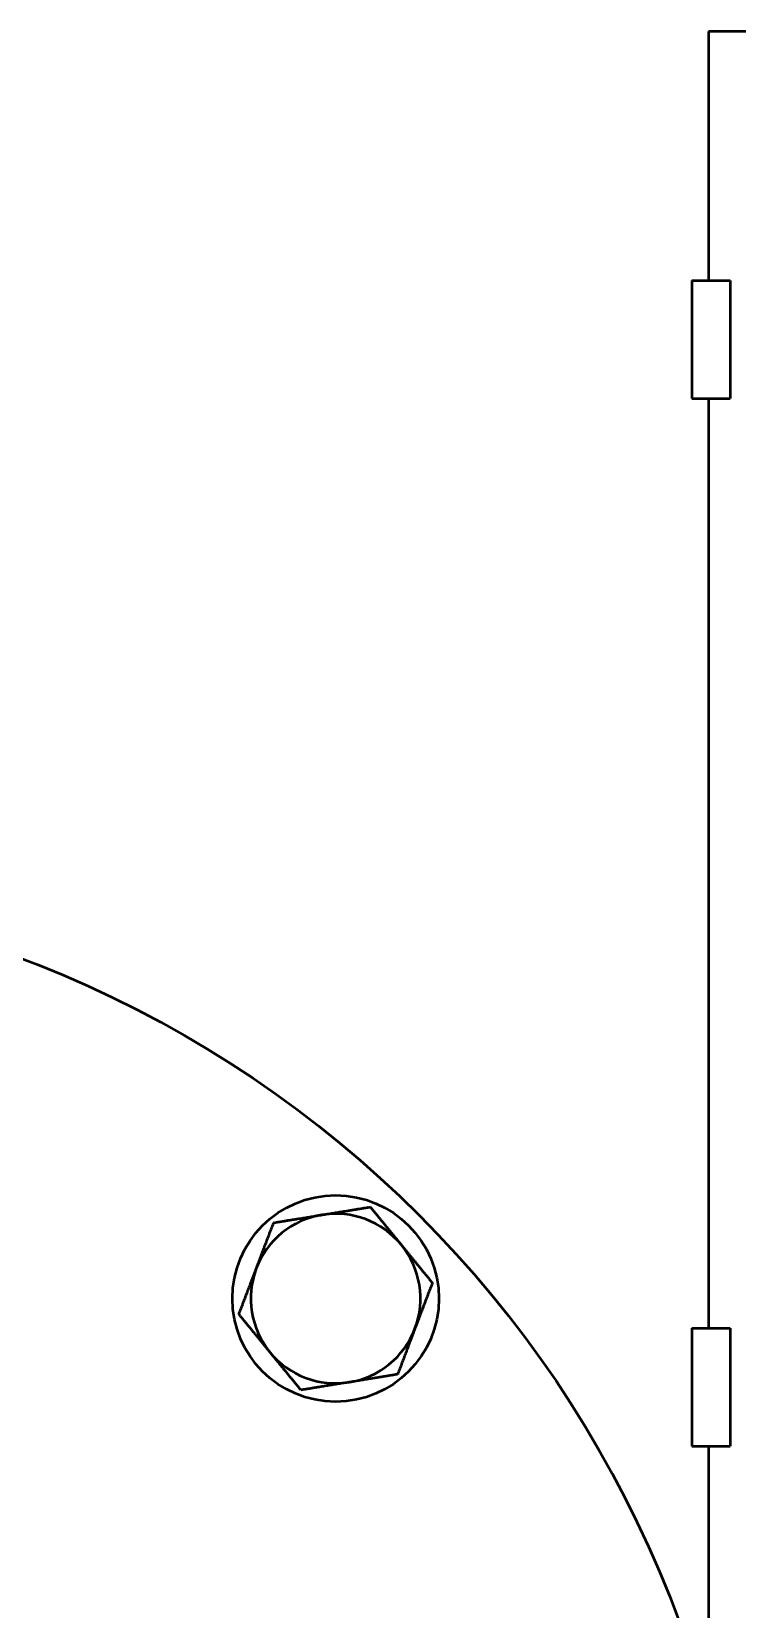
# Model space of a CAD drawing. Header units: inches. Extents: x 15 to 402, y 6 to 258.
# Drawn here: x 207.17 to 213.15, y 101.74 to 115.11 of the extents above; entities that cross this region are included whole.
import ezdxf

# ---------------------------------------------------------------- set-up
doc = ezdxf.new("R2010")
doc.units = ezdxf.units.IN
doc.header["$LTSCALE"] = 12
doc.header["$MEASUREMENT"] = 0
doc.layers.add('Visible (ANSI)', color=7, linetype='Continuous', lineweight=50)

msp = doc.modelspace()

# ---------------------------------------------------------------- linework, layer by layer
at = {"layer": 'Visible (ANSI)'}
for p, q in [((213.60721, 115.11465), (212.90116, 115.11465)), ((212.90116, 115.11465), (212.90116, 113.00465)), ((212.76057, 113.00465), (213.08581, 113.00465)), ((212.76057, 113.00465), (212.76057, 112.00465)), ((213.08581, 113.00465), (213.08581, 112.00465)), ((212.76057, 112.00465), (213.08581, 112.00465)), ((212.90116, 112.00465), (212.90116, 104.12465)), ((212.76057, 104.12465), (213.08581, 104.12465)), ((212.76057, 104.12465), (212.76057, 103.12465)), ((213.08581, 104.12465), (213.08581, 103.12465)), ((212.76057, 103.12465), (213.08581, 103.12465)), ((212.90116, 103.12465), (212.90116, 100.85383))]:
    msp.add_line(p, q, dxfattribs=at)
for centre, radius in [((203.73307, 98.36465), 9.5), ((209.74347, 104.37506), 0.875)]:
    msp.add_circle(centre, radius, dxfattribs=at)
for start, end in [(99.233893, 159.233893), (39.233893, 99.233893), (339.233893, 39.233893), (159.233893, 219.233893), (279.233893, 339.233893), (219.233893, 279.233893)]:
    msp.add_arc((209.74347, 104.37506), 0.71875, start, end, dxfattribs=at)
for points, weights in [([(209.62814, 105.08449), (209.81823, 105.1154), (210.03773, 105.15108)], [1, 1.04314139574, 1.01001874936]), ([(210.03773, 105.15108), (210.17839, 104.97883), (210.3002, 104.82966)], [1.01001874936, 1.04314139574, 1]), ([(209.07142, 104.62989), (209.1397, 104.80997), (209.21855, 105.0179)], [1, 1.04314139574, 1.01001874936]), ([(209.21855, 105.0179), (209.43805, 105.05359), (209.62814, 105.08449)], [1.01001874936, 1.04314139574, 1]), ([(210.3002, 104.82966), (210.42201, 104.68048), (210.56266, 104.50823)], [1, 1.04314139574, 1.01001874936]), ([(208.92429, 104.24188), (209.00313, 104.44981), (209.07142, 104.62989)], [1.01001874936, 1.04314139574, 1]), ([(210.56266, 104.50823), (210.48381, 104.3003), (210.41553, 104.12022)], [1.01001874936, 1.04314139574, 1]), ([(209.18675, 103.92046), (209.06494, 104.06963), (208.92429, 104.24188)], [1, 1.04314139574, 1.01001874936]), ([(210.41553, 104.12022), (210.34725, 103.94014), (210.2684, 103.73221)], [1, 1.04314139574, 1.01001874936]), ([(209.44922, 103.59903), (209.30856, 103.77128), (209.18675, 103.92046)], [1.01001874936, 1.04314139574, 1]), ([(209.85881, 103.66562), (209.66872, 103.63472), (209.44922, 103.59903)], [1, 1.04314139574, 1.01001874936]), ([(210.2684, 103.73221), (210.0489, 103.69652), (209.85881, 103.66562)], [1.01001874936, 1.04314139574, 1])]:
    msp.add_rational_spline(points, weights, degree=2, dxfattribs=at)

doc.saveas('drawing.dxf')
